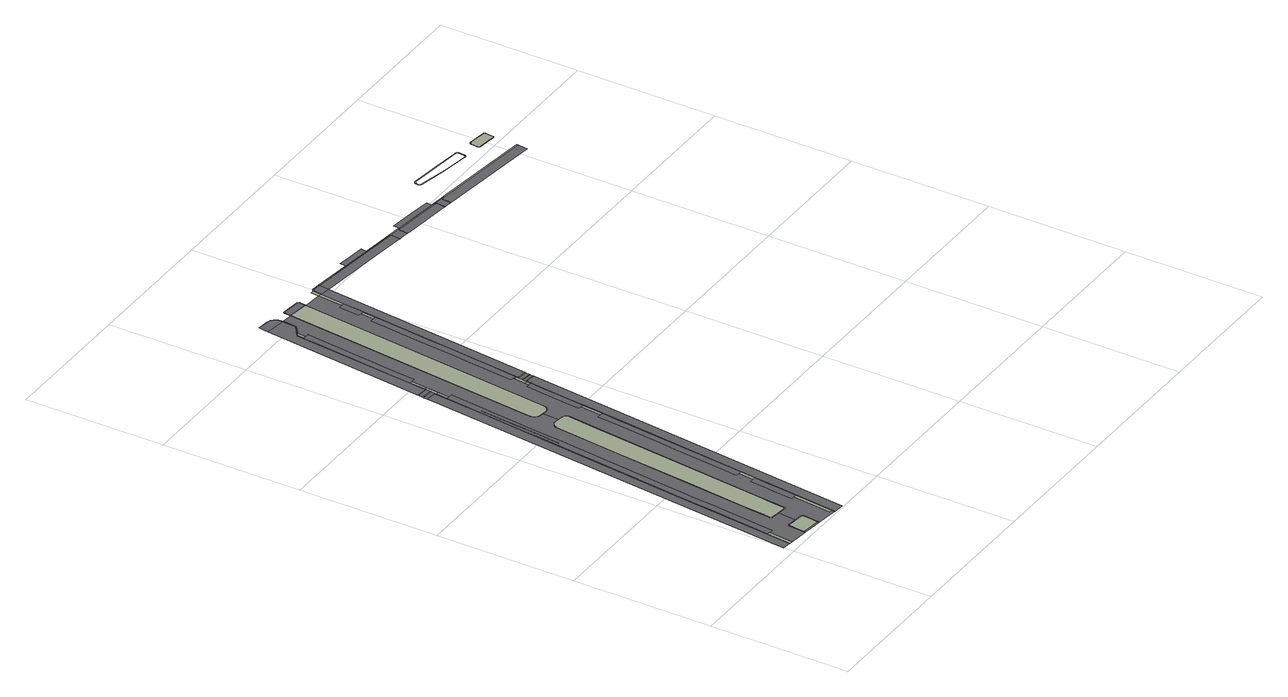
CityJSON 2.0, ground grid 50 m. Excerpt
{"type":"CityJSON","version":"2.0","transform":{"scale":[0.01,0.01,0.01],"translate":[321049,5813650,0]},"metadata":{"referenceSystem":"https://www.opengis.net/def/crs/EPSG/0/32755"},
"CityObjects":{
"road1":{"type":"Road","geometry":[{"type":"MultiSurface","lod":"2","boundaries":[[[0,1,2,3]],[[4,5,6,7,8,9]],[[10,11,6,5]],[[12,13,11,14,15,16,17,18,19,20,21,22,23,24,25,26,27,28,29,30,31,32,33,34,35,36,37,38,39,40,41,42,43,44,45,46,47,48,49,50,51,8,7,6,52,53,54,55,56,57,58,59,60,61,62,63,64,65,66,67,68,69,70,71,72,73,74,75,76,77,78,79,80,81,82,83,84,85,86,87,88,89,90,91,92,93,94,95,96]],[[97,98,14,11,10]],[[94,92,91,88,86,85,99,83,100,101,102,103,104,105,106,78,76,107,74,72,71,70,108,109,110,111,61,112,113,114,54,52,6,11,13,96]],[[115,116,117,118,119,120,121,122,123,124,125,126,127,128,129,130,131,132,133,134,135,136,137,138,139,140,141,142,143,144,145,146,147,148,149,150,151,152,153,154,155,156,157,158,159,160,161,162,163,164,165,166,167,168,169,170,171,172,173,174,175,176,177,178,179,180,181,182,183,184,185,186]],[[187,188,189,190,191]],[[192,193,187,194]],[[195,196,197,194,187,191]],[[185,184,182,181,179,198,177,176,199,200,201,202,203,204,205,171,170,169,168,167,165,164,163,162,160,158,206,154,207,150,148,146,144,142,208,209,210,211,212,213,214,215,216,217,218,219,220,221,222,223,224,225,226,227,228,229,230,231,232,186]],[[233,234,232,231,230,229,228,227,226,235,236,237,238,239,240,241,115,186]],[[242,243,244,245,246,247,248,249,250,251,252,253,254,255,256,257,258,259,260,261,262,263,264,0,3,265,266,267,268,269,270,271,272]],[[273,274,275,276,277,192,194,278,279,280]],[[281,282,256,255,254,253,252,251,250,249,248,247,246,245,244,243,242,272,271,270,269,268,267,266,265,3,2,283,284,285,286,287,288,289,290,291,292,293,294,295,296,297,298,299,300,301,302,303],[304,305,304,306,307,308,309,310,311,310,309,308,307,306]],[[312,280,279,278,194,197,196,195,313]],[[314,315,273,280]],[[295,294,293,292,291,290,289,288,287,286,285,284,283,2,1,4,9,8,51,50,316,49,317,48,318,47,319,46,320,45,321,44,322,43,323,42,324,41,325,40,326,39,327,38,328,37,329,36,35,34,330,129,128,127,126,125,124,123,122,121,120,119,118,117,116,115,241,240,239,238,237,331,236,235,332,333,334,335,336,337,338,339,340,341,342,343,344,345,346,347,348,349,350,351,352,353,354,355,356,357,358,359,360,361,362,363,364,365,366,367,368,369,370,371,372,373,374,375,376,377,378,379,380,381,382,383,384,385,386,387,388,389,390,391,392,393,394,395,282,281,303,302,301,300,299,298,297,296]],[[396,397,398,212,211,210,209,208,142,141,399]],[[400,401,402,403,404,405,406,407,408,409,410,411,412,413,414,415,416,417,418,419,420,421,422,423,424,425,426,427,428,429,430,431,432,433,434,435,436,437,438,349,348,439,440,441,442,443,444,445,446,447,448,449,450,451,452,453,454,455,456,457,398,397,396,399,458,140,459,139,138,137,136,135,134,133,132,131,130,129,330,33,460,32,31,461,30,462,29,463,28,464,27,465,26,466,25,467,24,468,23,469,22,470,21,471,20,472,19,473,18,474,17,475,16,98,97,189,188,187,193,192,277,276,275,274,273,315,476,477,478,479,480,481,482,483,484,485,486,487,488,489,490]],[[263,262,261,260,259,258,491,492,493,494,495,496,497,498,499,500,501,502,503,504,505,506,507,508,509,510,511,512,513,514,515,516,517,518,519,264]],[[520,521,522,523,524,486,485,484,483,482,481,480,479,478,477,476,315,314,525,526,527,528,529]],[[530,531,532,533,534,535,314,280,312,536,537,538,524,539,540,541,542]],[[539,524,523,522,521,520,529,528,527,526,525,314,535,534,533,532,531,530,542,541,540]],[[346,543,344,343,341,340,338,337,335,334,332,235,226,225,224,223,222,221,220,347]],[[220,219,439,348,347]],[[544,545,546,547,548,549,364,363,362,361,360,359,358,357,356,355,354,353,352,350,550]],[[350,349,438,551,550]],[[552,553,554,555,556,557]],[[455,454,452,451,450,448,447,445,444,558,442,441,439,219,218,217,216,215,214,213,212,398,456]],[[559,560,555,554]],[[559,554,553,552,517,516,561,562,563,564,565,566,567,568,569,570,571,572,573,574,575,576,577,578,579,580,581,582,583]],[[584,537,536,312,313,195,191,190,585,586,587,588,589,590,591,592,593,594,595,596]],[[395,257,256,282]],[[582,581,580,579,578,577,576,575,574,573,572,571,570,569,568,567,566,565,564,563,562,561,516,515,514,513,512,511,510,509,508,507,506,505,504,503,502,501,500,499,498,497,496,495,494,493,492,491,258,257,597,598,599,583]],[[438,436,435,434,433,432,431,430,429,428,427,426,425,424,600,601,602,603,604,605,606,551]],[[556,555,560,607,608,609,610,611,612,613,614,615,616,617,618,619,620,621,622,623,624,625,626,627,557]],[[628,629,630,631,632,633,607,560,559,583,599,598,597,257,395,394,393,392,634]],[[635,636,637,638,639,640,641,642,643,644,645,646,647,648,649,650,651,652,653,626,625,624,623,622,621,620,619,618,617,616,615,614,613,612,611,610,609,608,607,633,632,631,630,629,628,634]],[[538,487,486,524]],[[392,391,654,634]],[[551,606,605,604,603,602,601,600,655,656,657,549,548,547,546,545,544,550]],[[653,652,651,650,649,648,647,646,645,644,643,642,641,640,639,638,637,636,635,658,659,660,661,662,663,664,627,626]],[[665,402,401,400,490,489,488,487,538,666,667,668]],[[668,667,666,538,537,584,596,669,670,671,672,665]],[[366,364,549,657,656,367]],[[595,673,665,672,671,670,669,596]],[[654,674,675,676,677,678,679,680,681,682,683,684,659,658,635,634]],[[402,665,673,403]],[[677,676,675,674,654,391,390,389,388,387,386,385,384,383,382,682,681,680,679,678]],[[673,685,686,687,688,687,404,403]],[[595,594,593,592,591,590,589,588,587,689,690,691,692,693,694,695,696,697,698,699,700,701,702,703,704,673]],[[673,704,703,702,701,700,699,698,697,696,695,694,693,692,691,690,705,685]],[[687,706,405,404]],[[707,708,709,710,711,712,713,714,715,716,717,718,719,720,721,722,723,724,687]],[[725,726,718,717,716,715,714,713,712,711,710,709,708,707,688,686,727]],[[686,685,705,727]],[[684,683,682,382,381]],[[684,728,729,730,731,663,662,661,660,659]],[[732,733,417,416,415,414,413,412,411,410,409,408,407,406,405,706,734,735,736,737,738,739,740,741,742,743]],[[380,379,378,377,376,375,374,373,372,371,370,369,368,731,730,729,728,684,381]],[[744,745,746,747,748,749,750,751,752,753,754,755,664,663]],[[731,756,757,758,759,760,761,762,763,764,765,766,767,754,753,752,751,750,749,748,747,746,745,744,663]],[[768,769,733,732,743,742,741,740,739,738,737,736,735,734,706,687,724,770]],[[600,424,423,771,655]],[[724,723,722,721,720,719,772,773,774,775,770]],[[776,656,655,777]],[[655,771,778,779,780,781,782,783,784,785,786,787,788,789,790,791,792,793,794,795,796,797,798,799,800,801,802,803,804,367,656,776,805,806,807,808,809,810,811,812,813,777]],[[813,812,811,810,809,808,807,806,805,776,777]],[[769,418,417,733]],[[420,419,418,769,768,770,775,774,814,421]],[[421,814,815,422]],[[815,814,774,773]],[[816,422,815,817,818,819,820,821,822,823,824,825,826,827,828,829,830]],[[828,827,826,825,824,823,822,821,820,819,818,817,815,773,831,832,833,834,829]],[[835,836,837,838,839,834,833,832,831,773,772]],[[829,840,841,842,843,844,845,846,847,848,849,850,851,852,853,854,855,856,857,858,859,860,861,862,863,864,865,866,867,830]],[[834,839,838,837,836,835,859,858,857,856,855,854,853,852,851,850,849,848,847,846,845,844,843,842,841,840,829]]],"semantics":{"surfaces":[{"type":"AuxiliaryTrafficArea","function":"1700","surfaceMaterial":4},{"type":"AuxiliaryTrafficArea","function":"1220","surfaceMaterial":3},{"type":"TrafficArea","function":"2","surfaceMaterial":2},{"type":"AuxiliaryTrafficArea","function":"1400","surfaceMaterial":5},{"type":"AuxiliaryTrafficArea","function":"1220","surfaceMaterial":4},{"type":"AuxiliaryTrafficArea","function":"1400","surfaceMaterial":10},{"type":"TrafficArea","function":"7","surfaceMaterial":3},{"type":"TrafficArea","function":"7","surfaceMaterial":4},{"type":"TrafficArea","function":"1","surfaceMaterial":3},{"type":"TrafficArea","function":"1"},{"type":"AuxiliaryTrafficArea","function":"1700","surfaceMaterial":3}],"values":[0,1,2,1,1,3,1,4,0,4,5,1,4,6,6,7,0,8,1,8,2,6,4,7,4,1,4,4,0,4,0,9,2,0,4,4,9,0,4,0,0,5,2,6,7,1,4,4,0,6,0,4,8,0,4,8,10,0,4,6,0,2,4,4,1,2,5,1,2,0,6,0,4,0,4,2,0,4]}}]},
"road2":{"type":"Road","geometry":[{"type":"MultiSurface","lod":"2","boundaries":[[[868,869,870,871,872,873,874,875]],[[873,872,871,870,869,860,859,876,877]],[[876,859,835,878]],[[835,772,879,880,881,882,883,884,885,878]],[[885,884,883,882,881,880,886,887,888,889,890,891,892,893,894,895,896,897,898,876,878]],[[899,900,901,902,903,904,905,906,907,908,893,892,891,890,889,888,887]],[[876,898,897,896,895,894,893,908,909,910,911,912,913,914,915,916,917,877]],[[916,915,914,913,912,911,910,909,908,907,906,905,904,903,902,901,918,919,920,921,922,923,924,925]],[[926,927,916,925]],[[916,927,928,929,930,931,932,933,917]],[[924,923,922,921,920,919,918,934,935,936,937,938,939,940,941,942,943,944,926,925]],[[945,946,947,933,932,931,930,929]],[[944,943,942,941,940,939,938,937,936,935,948,949,950,951,952,953,954,955,956,957,958,959,960,961,962,927,926]],[[927,962,961,960,963,964,928]],[[965,966,967,968,969,970,971,972,973,974,975,976,977,978,963,960,959,958,957,956,955,954,953,952,951,950,949,948,979]],[[980,981,982,983,984,985,986,978,977,976,975,974,973,972,971,970,969,968,967,966,987]],[[963,978,988,989,990,991,964]],[[992,993,986,985,984,983,982,981,980,987,994]],[[989,988,978,986,993,992]],[[995,996,997,998,999,1000,1001,1002,1003,1004,1005,1006,1007,1008,1009,1010,1011,1012,1013,1014,1015,1016,1017,1018,1019,1020,1021,1022,1023,1024,1025,1026,1027,1028,1029,1030,1031,1032,1033,1034,1035,1036,1037,1038,1039,1040,1041,1042,1043,1044,1045,1046,1047,1048,1049,1050,1051,1052,1053,1054,1055,1056,1057,1058,1059,1060,1061,1062,1063,1064,1065,1066,1067,1068,1069,1070,1071,1072,1073,1074,1075,1076,1077,1078,1079,1080,1081,1082,1083,1084,1085,1086,1087,1088,1089,1090,1091,1092,1093,1094,1095,1096,1097,1098,1099,1100,1101,1102,1103,1104,1105,996,995,1106,1107,1108,1109,1110,1111,1112,1113,1114,1115,1116,1117,1118,1119,1120,1121,1122,1123,1124,1125,1126,1127,1128,1129,1130,1131,1132,1133,1134,1135,1136,1137,1138,1139,1140,1141,1142,1143,1144,1145,1146,1147,1148,1149,1150,1151,1152,1153,1154,1155,1156,1157,1158,1159,1160,1161,1162,1163,1164,1165,1166,1167,1168,1169,1170,1171,1172,1173,1174,1175,1176,1177,1178,1179,1180,1181]],[[1182,1183,1184,1185,1186,1187,1188,1189,1190,1191,1192,1193,1194,1195,1196,1197,1198,1199,1200,1201,1202,1203,1204,1205,1206,1207,1208,1209,1210,1211,1212,1213,1214,1215,1216,1217,1218,1219,1220,1221,1222,1223,1224,1225,1226,1227,1228,1229,1230,1231,1232,1233,1234,1235,1236,1237,1238,1239,1240,1241,1242,1243,1244,1245,1246,1247,1248,1249,1250,1251,1252,1253,1254,1255,1256,1257,1258,1259,1260,1261,1262,1263]],[[1264,1240,1239,1238,1237,1236,1235,1234,1233,1232,1231,1230,1229,1228,1227,1226,1225,1224,1223,1222,1221,1220,1219,1218,1217,1216,1215,1214,1213,1212,1211,1210,1209,1208,1207,1206,1205,1204,1203,1202,1201,1200,1199,1198,1197,1196,1195,1194,1193,1192,1191,1190,1189,1188,1187,1186,1185,1184,1183,1182,1263,1261,1260,1259,1258,1257,1256,1255,1254,1253,1252,1251,1250,1249,1248,1247,1246,1245,1244,1243,1241,1240,1264,1265,1266,1267,1268,1269,1270,1271,1272,1273,1274,1275,1276,1277,1278,1279,1280,1281,1282,1283,1284,1285,1286,1287,1288,1289,1290,1291,1292,1293,1294,1295,1296,1297,1298,1299,1300,1301,1302,1303,1304,1305,1306,1307,1308,1309,1310,1311,1312,1313,1314,1315,1316,1317,1318,1319,1320,1321,1322,1323,1324,1325,1326,1327,1328,1329,1330,1331,1332,1333,1334,1335,1336,1337,1338,1339,1340,1341,1342,1343,1344]]],"semantics":{"surfaces":[{"type":"TrafficArea","function":"7","surfaceMaterial":3},{"type":"AuxiliaryTrafficArea","function":"1700","surfaceMaterial":4},{"type":"AuxiliaryTrafficArea","function":"1220","surfaceMaterial":4},{"type":"TrafficArea","function":"2","surfaceMaterial":2},{"type":"TrafficArea","function":"1","surfaceMaterial":3},{"type":"AuxiliaryTrafficArea","function":"1220","surfaceMaterial":3},{"type":"AuxiliaryTrafficArea","function":"1400","surfaceMaterial":5}],"values":[0,1,2,3,2,4,1,2,2,1,3,0,2,1,4,2,1,3,2,5,6,5]}}]}
},
"vertices":[
[351,342,0],[456,330,0],[560,1213,0],[455,1223,0],[1129,254,0],[1149,252,0],[1156,315,0],[1147,317,0],[1136,318,0],[1134,294,0],[1845,174,0],[1852,237,0],[1885,535,0],[1864,353,0],[1862,236,0],[1871,235,0],[1884,350,0],[1935,802,0],[1934,810,0],[1933,813,0],[1932,818,0],[1930,823,0],[1928,827,0],[1925,832,0],[1923,836,0],[1919,840,0],[1916,844,0],[1912,847,0],[1909,850,0],[1904,853,0],[1900,855,0],[1894,857,0],[1891,859,0],[1881,861,0],[1259,931,0],[1249,930,0],[1246,929,0],[1239,927,0],[1235,926,0],[1230,923,0],[1226,921,0],[1221,917,0],[1218,914,0],[1214,910,0],[1211,907,0],[1208,902,0],[1205,898,0],[1203,893,0],[1201,889,0],[1200,883,0],[1198,876,0],[1149,433,0],[1169,431,0],[1218,874,0],[1219,878,0],[1219,879,0],[1220,882,0],[1221,886,0],[1223,889,0],[1225,892,0],[1227,895,0],[1229,898,0],[1232,901,0],[1235,903,0],[1238,905,0],[1241,907,0],[1245,908,0],[1248,909,0],[1252,910,0],[1255,910,0],[1259,911,0],[1878,841,0],[1879,841,0],[1881,840,0],[1884,840,0],[1885,839,0],[1887,839,0],[1888,838,0],[1889,838,0],[1892,837,0],[1898,833,0],[1904,828,0],[1908,823,0],[1909,820,0],[1911,816,0],[1912,814,0],[1913,811,0],[1914,810,0],[1914,808,0],[1914,807,0],[1915,804,0],[1915,803,0],[1915,802,0],[1915,800,0],[1915,798,0],[1915,795,0],[1885,537,0],[1865,172,0],[1872,235,0],[1911,817,0],[1907,823,0],[1905,826,0],[1903,829,0],[1900,831,0],[1897,833,0],[1894,835,0],[1891,837,0],[1885,840,0],[1253,910,0],[1246,908,0],[1240,906,0],[1234,902,0],[1225,893,0],[1222,887,0],[1220,881,0],[1351,2318,0],[1307,1941,0],[1274,1643,0],[1273,1634,0],[1275,1624,0],[1277,1615,0],[1281,1606,0],[1287,1598,0],[1293,1591,0],[1301,1585,0],[1309,1581,0],[1318,1578,0],[1328,1576,0],[1635,1539,0],[1646,1538,0],[1948,1505,0],[1958,1505,0],[1969,1507,0],[1979,1510,0],[1988,1515,0],[1996,1522,0],[2003,1530,0],[2009,1539,0],[2013,1549,0],[2015,1559,0],[2049,1858,0],[2092,2241,0],[2072,2242,0],[2029,1860,0],[1995,1561,0],[1994,1558,0],[1993,1554,0],[1992,1551,0],[1991,1548,0],[1989,1545,0],[1987,1542,0],[1985,1539,0],[1983,1536,0],[1980,1534,0],[1977,1532,0],[1974,1530,0],[1971,1528,0],[1967,1527,0],[1964,1526,0],[1960,1526,0],[1957,1525,0],[1953,1525,0],[1950,1525,0],[1638,1559,0],[1330,1596,0],[1327,1596,0],[1324,1597,0],[1322,1597,0],[1320,1598,0],[1317,1599,0],[1317,1600,0],[1314,1601,0],[1309,1604,0],[1304,1609,0],[1300,1615,0],[1296,1621,0],[1296,1623,0],[1295,1625,0],[1294,1627,0],[1294,1629,0],[1294,1630,0],[1293,1634,0],[1293,1635,0],[1293,1637,0],[1294,1641,0],[1327,1939,0],[1371,2314,0],[2630,207,0],[2617,90,0],[2616,87,0],[2636,85,0],[2650,205,0],[2688,1604,0],[2530,220,0],[2789,1592,0],[2932,2658,0],[2871,2132,0],[2809,1590,0],[1295,1627,0],[1297,1620,0],[1299,1617,0],[1300,1613,0],[1303,1611,0],[1305,1608,0],[1308,1605,0],[1311,1603,0],[1971,1529,0],[1982,1536,0],[2072,2243,0],[2107,2541,0],[2840,8926,0],[2967,9927,0],[2969,9959,0],[2963,9995,0],[2958,10024,0],[2947,10054,0],[2932,10084,0],[2912,10110,0],[2886,10131,0],[2840,10145,0],[2446,10193,0],[2442,10193,0],[2386,10178,0],[2336,10149,0],[2294,10109,0],[2263,10060,0],[2254,10032,0],[2245,10004,0],[1985,7744,0],[1635,4634,0],[1405,2621,0],[1405,2620,0],[1371,2323,0],[1371,2317,0],[1371,2320,0],[2234,10034,0],[2226,10010,0],[2226,10006,0],[1966,7746,0],[1616,4636,0],[1385,2623,0],[1351,2325,0],[988,6013,0],[1056,6611,0],[1125,7210,0],[1194,7808,0],[1262,8407,0],[1331,9005,0],[1400,9604,0],[1468,10203,0],[1537,10801,0],[1606,11400,0],[1674,11998,0],[1743,12597,0],[1812,13195,0],[1880,13792,0],[1887,13791,0],[1933,14198,0],[1913,14200,0],[1720,12506,0],[1375,9506,0],[1110,7201,0],[820,4646,0],[455,1391,0],[331,344,0],[439,1225,0],[507,1823,0],[576,2422,0],[644,3020,0],[713,3619,0],[782,4217,0],[850,4816,0],[919,5414,0],[2871,3209,0],[2739,3223,0],[2678,2695,0],[2617,2160,0],[2556,1619,0],[2851,2134,0],[2913,2668,0],[2974,3199,0],[2128,13769,0],[1991,13782,0],[687,1200,0],[755,1798,0],[824,2397,0],[893,2995,0],[961,3594,0],[1030,4192,0],[1099,4791,0],[1167,5390,0],[1236,5988,0],[1305,6587,0],[1373,7185,0],[1442,7784,0],[1511,8382,0],[1579,8981,0],[1648,9579,0],[1716,10178,0],[1785,10776,0],[1854,11375,0],[1922,11973,0],[1991,12572,0],[2060,13170,0],[1499,9492,0],[1497,9470,0],[1511,9593,0],[1579,10191,0],[1648,10790,0],[1717,11388,0],[1786,11987,0],[1844,12492,0],[2994,3197,0],[2933,2665,0],[3037,3751,0],[2935,3764,0],[1199,881,0],[1200,886,0],[1202,891,0],[1204,895,0],[1207,901,0],[1209,904,0],[1213,909,0],[1215,912,0],[1220,917,0],[1222,918,0],[1229,923,0],[1231,924,0],[1238,927,0],[1240,927,0],[1573,895,0],[2226,10008,0],[2244,10066,0],[2245,10068,0],[2245,10069,0],[2277,10120,0],[2278,10121,0],[2279,10122,0],[2322,10164,0],[2324,10165,0],[2325,10166,0],[2377,10195,0],[2378,10196,0],[2380,10197,0],[2437,10212,0],[2441,10213,0],[2444,10213,0],[2448,10213,0],[2645,10189,0],[2683,10769,0],[2506,10791,0],[2505,10791,0],[2503,10792,0],[2502,10792,0],[2448,10814,0],[2446,10816,0],[2443,10818,0],[2410,10855,0],[2383,10885,0],[2381,10889,0],[2361,10933,0],[2360,10937,0],[2345,11002,0],[2345,11006,0],[2345,11045,0],[2345,11057,0],[2345,11058,0],[3399,20404,0],[3024,20447,0],[2986,19997,0],[2985,19994,0],[2982,19971,0],[2981,19967,0],[2980,19963,0],[2978,19959,0],[2975,19954,0],[2965,19936,0],[2963,19933,0],[2960,19929,0],[2957,19926,0],[2953,19922,0],[2654,19691,0],[2621,19398,0],[2756,19386,0],[2688,18789,0],[2619,18191,0],[2551,17594,0],[2483,16999,0],[2415,16402,0],[2347,15804,0],[2279,15207,0],[2152,15219,0],[2087,14639,0],[2043,14249,0],[2043,14239,0],[2037,14186,0],[2860,8923,0],[2987,9925,0],[2989,9957,0],[2126,2539,0],[3694,11518,0],[3753,12020,0],[3877,12006,0],[3893,12145,0],[3939,12554,0],[3944,12600,0],[3818,12618,0],[3879,13153,0],[3941,13699,0],[4005,14255,0],[4067,14798,0],[4131,15355,0],[4193,15899,0],[4257,16455,0],[4319,16999,0],[4382,17554,0],[4447,18120,0],[4572,18105,0],[4628,18587,0],[4502,18603,0],[4594,19362,0],[4717,19348,0],[4821,20241,0],[4162,20316,0],[3100,10975,0],[3090,10926,0],[3081,10900,0],[3080,10897,0],[3057,10855,0],[3055,10852,0],[3012,10807,0],[3009,10804,0],[2951,10771,0],[2948,10770,0],[2911,10758,0],[2867,10747,0],[2864,10747,0],[2863,10747,0],[2860,10747,0],[2842,10165,0],[2844,10165,0],[2845,10165,0],[2892,10150,0],[2896,10148,0],[2898,10146,0],[2925,10125,0],[2926,10124,0],[2927,10123,0],[2948,10096,0],[2949,10094,0],[2950,10093,0],[2965,10062,0],[2977,10031,0],[2977,10029,0],[2978,10027,0],[2983,9998,0],[2989,9962,0],[2989,9960,0],[2068,2027,0],[2021,1615,0],[1890,859,0],[1899,856,0],[1901,855,0],[1908,851,0],[1910,849,0],[1915,845,0],[1918,843,0],[1922,838,0],[1924,834,0],[1927,830,0],[1929,825,0],[1931,821,0],[1933,816,0],[1934,811,0],[1934,809,0],[1887,373,0],[2802,3781,0],[2871,4386,0],[2941,4993,0],[3011,5598,0],[3081,6211,0],[3151,6815,0],[3220,7421,0],[3291,8033,0],[3360,8638,0],[3427,9216,0],[3557,9202,0],[3645,9962,0],[3516,9977,0],[3576,10491,0],[3635,11001,0],[1913,14203,0],[1912,14206,0],[1912,14209,0],[1911,14212,0],[1910,14215,0],[1909,14218,0],[1907,14220,0],[1906,14223,0],[1904,14226,0],[1902,14229,0],[1900,14231,0],[1897,14234,0],[1894,14236,0],[1892,14238,0],[1889,14240,0],[1886,14242,0],[1882,14244,0],[1879,14245,0],[1876,14247,0],[1872,14248,0],[1869,14249,0],[1865,14250,0],[1861,14251,0],[1857,14252,0],[1854,14252,0],[1569,14284,0],[1524,14256,0],[665,6276,0],[30,378,0],[3456,7396,0],[3526,8008,0],[3535,8083,0],[3595,8613,0],[3661,9191,0],[3107,4358,0],[3177,4968,0],[3246,5573,0],[3317,6186,0],[3386,6790,0],[3400,6788,0],[3331,6184,0],[3261,5571,0],[3191,4967,0],[3122,4356,0],[3052,3749,0],[3555,8081,0],[3768,9947,0],[3748,9950,0],[3675,9189,0],[3609,8611,0],[3539,8007,0],[3469,7394,0],[2440,10213,0],[2457,10832,0],[2425,10868,0],[2399,10898,0],[2379,10941,0],[2365,11006,0],[2365,11043,0],[2510,10810,0],[2862,10767,0],[1543,14429,0],[1585,14424,0],[1588,14447,0],[1591,14470,0],[1594,14493,0],[1551,14498,0],[2895,10148,0],[1951,14406,0],[1953,14428,0],[1571,14304,0],[1857,14272,0],[1860,14271,0],[1865,14271,0],[1869,14270,0],[1874,14268,0],[1878,14267,0],[1883,14265,0],[1887,14264,0],[1892,14262,0],[1896,14259,0],[1900,14257,0],[1904,14254,0],[1907,14251,0],[1911,14248,0],[1914,14245,0],[1917,14242,0],[1920,14238,0],[1922,14234,0],[1925,14230,0],[1927,14226,0],[1929,14222,0],[1930,14218,0],[3769,9947,0],[3016,42,0],[4367,12094,0],[4371,12127,0],[4126,12157,0],[4103,12160,0],[4080,12160,0],[4058,12159,0],[4039,12154,0],[4031,12150,0],[4024,12145,0],[4018,12133,0],[3824,10434,0],[1933,14204,0],[1932,14209,0],[1931,14213,0],[3080,10977,0],[3070,10932,0],[3062,10907,0],[3040,10865,0],[2998,10821,0],[2942,10789,0],[2906,10778,0],[1974,14624,0],[1972,14621,0],[1969,14619,0],[1966,14616,0],[1963,14614,0],[1960,14612,0],[1957,14610,0],[1953,14609,0],[1950,14607,0],[1946,14606,0],[1943,14605,0],[1939,14603,0],[1935,14602,0],[1931,14602,0],[1927,14601,0],[1923,14600,0],[1919,14600,0],[1915,14600,0],[1912,14600,0],[1605,14634,0],[1563,14598,0],[1984,14644,0],[1984,14641,0],[1983,14638,0],[1981,14634,0],[1979,14631,0],[1977,14628,0],[1985,14647,0],[1964,14648,0],[1964,14644,0],[1962,14640,0],[1959,14637,0],[1956,14634,0],[1952,14631,0],[1947,14628,0],[1942,14626,0],[1940,14625,0],[1937,14624,0],[1934,14623,0],[1931,14622,0],[1928,14621,0],[1924,14621,0],[1921,14620,0],[1918,14620,0],[1915,14620,0],[1910,14620,0],[1608,14653,0],[2050,15230,0],[4142,20319,0],[3418,20402,0],[2365,11057,0],[2523,19658,0],[2662,19764,0],[2921,19962,0],[2931,19979,0],[2935,20001,0],[2973,20453,0],[2253,20536,0],[3982,11995,0],[3807,10463,0],[3865,10975,0],[3924,11488,0],[3827,10461,0],[3884,10973,0],[3942,11486,0],[3999,11993,0],[3998,12134,0],[2030,15232,0],[2099,15828,0],[2167,16425,0],[2235,17022,0],[2303,17619,0],[2371,18215,0],[2439,18812,0],[2507,19409,0],[2516,19408,0],[2542,19647,0],[2657,19723,0],[4018,12315,0],[4021,12337,0],[4044,12544,0],[4044,12543,0],[4372,12138,0],[4373,12147,0],[4128,12177,0],[4104,12179,0],[4079,12180,0],[4056,12179,0],[4053,12178,0],[4034,12174,0],[4031,12173,0],[4028,12171,0],[4014,12162,0],[4011,12160,0],[4009,12157,0],[4007,12155,0],[4000,12143,0],[3999,12140,0],[4387,12275,0],[4049,12586,0],[4044,12539,0],[4049,12519,0],[4050,12515,0],[4051,12513,0],[4053,12510,0],[4069,12495,0],[4072,12493,0],[4075,12491,0],[4097,12482,0],[4100,12481,0],[4131,12474,0],[4407,12446,0],[4409,12465,0],[4135,12494,0],[4104,12500,0],[4083,12510,0],[4071,12521,0],[4064,12542,0],[4393,12321,0],[4402,12403,0],[4390,12296,0],[2944,19942,0],[2960,19969,0],[2964,19998,0],[3003,20449,0],[4697,18089,0],[4684,18091,0],[4064,12584,0],[4126,13127,0],[4189,13671,0],[4253,14226,0],[4316,14771,0],[4379,15325,0],[4442,15871,0],[4506,16426,0],[4569,16971,0],[4633,17525,0],[2977,20496,0],[2976,20559,0],[2969,20608,0],[2950,20645,0],[2929,20685,0],[2896,20722,0],[2855,20762,0],[2817,20785,0],[2764,20811,0],[2722,20826,0],[2297,20875,0],[2266,20635,0],[3003,20450,0],[3007,20495,0],[3006,20561,0],[2998,20617,0],[2977,20659,0],[2954,20702,0],[2918,20742,0],[2873,20786,0],[2831,20812,0],[2776,20839,0],[2728,20856,0],[2301,20904,0],[4753,18572,0],[4739,18573,0],[4802,18947,0],[4162,20317,0],[5308,20185,0],[4950,20226,0],[4847,19334,0],[4854,19333,0],[3420,20420,0],[4143,20329,0],[4187,20539,0],[4191,20568,0],[4191,20571,0],[4190,20575,0],[4189,20578,0],[4180,20600,0],[4178,20603,0],[4176,20606,0],[4157,20625,0],[4155,20627,0],[4152,20628,0],[4149,20629,0],[4146,20630,0],[3665,20685,0],[3489,20705,0],[3485,20705,0],[3482,20705,0],[3458,20696,0],[3455,20695,0],[3453,20693,0],[3437,20679,0],[3435,20677,0],[3433,20674,0],[3432,20671,0],[3431,20668,0],[3427,20648,0],[3423,20622,0],[3443,20619,0],[3447,20645,0],[3451,20665,0],[3466,20678,0],[3488,20686,0],[4144,20610,0],[4162,20592,0],[4171,20570,0],[4167,20541,0],[4827,19336,0],[4930,20228,0],[4857,20542,0],[4957,20465,0],[4957,20466,0],[4957,20467,0],[4958,20467,0],[4965,20497,0],[4965,20499,0],[4966,20500,0],[4966,20502,0],[4967,20503,0],[4983,20530,0],[4984,20531,0],[4985,20532,0],[4986,20533,0],[4950,20535,0],[4977,20463,0],[4984,20492,0],[5001,20519,0],[5012,20531,0],[5345,20529,0],[5109,20556,0],[5072,20558,0],[5050,20552,0],[5028,20543,0],[4997,20545,0],[4998,20545,0],[4999,20546,0],[5000,20547,0],[5017,20559,0],[5018,20560,0],[5019,20560,0],[5020,20561,0],[5041,20570,0],[5042,20571,0],[5043,20571,0],[5044,20571,0],[5066,20577,0],[5068,20578,0],[5070,20578,0],[5071,20578,0],[5073,20578,0],[5110,20575,0],[5111,20575,0],[5347,20549,0],[5350,20574,0],[5114,20600,0],[5110,20600,0],[5098,20601,0],[5061,20602,0],[5037,20596,0],[4999,20580,0],[4969,20558,0],
[6749,20626,0],[6725,20419,0],[6725,20413,0],[7248,20351,0],[7765,20290,0],[7766,20302,0],[7790,20504,0],[7274,20565,0],[8910,20146,0],[8913,20174,0],[8908,20126,0],[8262,19846,0],[8911,19772,0],[8944,20088,0],[8943,20098,0],[8938,20110,0],[8931,20118,0],[8920,20123,0],[8926,19770,0],[8931,19769,0],[8964,20087,0],[8964,20091,0],[8962,20101,0],[8961,20105,0],[8956,20119,0],[8954,20122,0],[8945,20132,0],[8942,20134,0],[8939,20135,0],[8929,20141,0],[8925,20142,0],[8961,19766,0],[9020,19759,0],[9302,19727,0],[9337,20044,0],[9337,20047,0],[9341,20058,0],[9342,20061,0],[9349,20071,0],[9351,20074,0],[9355,20078,0],[9358,20080,0],[9363,20083,0],[9375,20089,0],[9378,20090,0],[9392,20093,0],[9397,20093,0],[9403,20094,0],[9406,20094,0],[9408,20118,0],[9322,19724,0],[9357,20041,0],[9360,20051,0],[9366,20060,0],[9373,20066,0],[9383,20071,0],[9394,20073,0],[9404,20074,0],[11205,19868,0],[11207,19889,0],[11210,19912,0],[11095,19925,0],[11093,19911,0],[10501,19980,0],[9429,20103,0],[9430,20116,0],[9325,19724,0],[11209,19508,0],[11242,19830,0],[11241,19834,0],[11240,19839,0],[11238,19845,0],[11236,19851,0],[11233,19856,0],[11228,19859,0],[11223,19862,0],[11218,19864,0],[11119,20125,0],[10528,20193,0],[9453,20317,0],[11228,19506,0],[11231,19529,0],[11262,19828,0],[11262,19833,0],[11260,19842,0],[11259,19846,0],[11254,19859,0],[11252,19862,0],[11250,19865,0],[11242,19874,0],[11239,19876,0],[11228,19882,0],[11222,19887,0],[11217,19887,0],[11212,19888,0],[11607,19845,0],[11609,19867,0],[11500,19474,0],[11501,19474,0],[11538,19792,0],[11538,19795,0],[11543,19809,0],[11551,19820,0],[11553,19822,0],[11555,19825,0],[11564,19832,0],[11575,19837,0],[11578,19838,0],[11591,19841,0],[11604,19842,0],[11607,19842,0],[11232,19505,0],[11557,19789,0],[11561,19800,0],[11567,19808,0],[11574,19814,0],[11584,19819,0],[11595,19821,0],[11605,19822,0],[11522,19472,0],[11838,19815,0],[15415,19406,0],[15418,19431,0],[11841,19840,0],[15413,19386,0],[11836,19796,0],[15371,19030,0],[14084,20716,0],[14043,20528,0],[14042,20521,0],[14041,20519,0],[14040,20514,0],[14039,20511,0],[14038,20508,0],[14038,20507,0],[14036,20505,0],[14035,20501,0],[14033,20498,0],[14032,20495,0],[14031,20495,0],[14030,20492,0],[14028,20489,0],[14027,20489,0],[14025,20486,0],[14023,20484,0],[14023,20483,0],[14021,20481,0],[14018,20479,0],[14018,20478,0],[14015,20476,0],[14013,20474,0],[14012,20474,0],[14010,20472,0],[14007,20470,0],[14006,20469,0],[14004,20468,0],[14001,20466,0],[14000,20466,0],[13997,20465,0],[13995,20463,0],[13994,20463,0],[13991,20462,0],[13988,20461,0],[13987,20461,0],[13984,20460,0],[13981,20459,0],[13980,20459,0],[13977,20458,0],[13974,20458,0],[13973,20458,0],[13970,20458,0],[13967,20457,0],[13966,20457,0],[13963,20457,0],[13960,20457,0],[13959,20457,0],[13957,20458,0],[13953,20458,0],[13951,20458,0],[12995,20590,0],[12994,20590,0],[11956,20803,0],[11949,20805,0],[11942,20807,0],[11936,20810,0],[11929,20813,0],[11923,20817,0],[11917,20821,0],[11912,20826,0],[11907,20831,0],[11903,20837,0],[11899,20843,0],[11896,20849,0],[11893,20856,0],[11891,20863,0],[11889,20870,0],[11889,20877,0],[11888,20884,0],[11889,20891,0],[11897,20966,0],[11898,20973,0],[11900,20980,0],[11902,20986,0],[11905,20993,0],[11908,20999,0],[11912,21005,0],[11917,21010,0],[11921,21015,0],[11927,21020,0],[11932,21024,0],[11938,21027,0],[11945,21030,0],[11951,21033,0],[11958,21035,0],[11965,21036,0],[11972,21037,0],[11979,21037,0],[11986,21036,0],[13036,20917,0],[13994,20807,0],[14001,20806,0],[14008,20804,0],[14014,20802,0],[14021,20799,0],[14027,20795,0],[14032,20791,0],[14038,20787,0],[14043,20782,0],[14047,20777,0],[14052,20771,0],[14055,20765,0],[14058,20759,0],[14061,20753,0],[14063,20746,0],[14064,20739,0],[14065,20732,0],[14065,20725,0],[14065,20718,0],[14085,20725,0],[14085,20733,0],[14084,20742,0],[14082,20751,0],[14080,20759,0],[14077,20767,0],[14073,20775,0],[14068,20782,0],[14063,20789,0],[14057,20796,0],[14051,20802,0],[14044,20807,0],[14037,20812,0],[14030,20817,0],[14022,20820,0],[14013,20823,0],[14005,20825,0],[13996,20827,0],[13039,20937,0],[11988,21056,0],[11979,21057,0],[11970,21057,0],[11962,21056,0],[11953,21054,0],[11945,21052,0],[11937,21049,0],[11929,21045,0],[11921,21040,0],[11914,21035,0],[11908,21030,0],[11902,21023,0],[11896,21016,0],[11891,21009,0],[11887,21002,0],[11884,20994,0],[11881,20985,0],[11879,20977,0],[11878,20968,0],[11869,20894,0],[11868,20885,0],[11869,20876,0],[11870,20867,0],[11871,20858,0],[11874,20850,0],[11877,20841,0],[11882,20833,0],[11886,20826,0],[11892,20819,0],[11898,20812,0],[11904,20806,0],[11911,20800,0],[11919,20796,0],[11927,20792,0],[11935,20788,0],[11944,20785,0],[11953,20783,0],[12992,20571,0],[13949,20438,0],[13957,20437,0],[13966,20437,0],[13975,20438,0],[13984,20439,0],[13993,20441,0],[14001,20444,0],[14009,20448,0],[14017,20453,0],[14024,20458,0],[14031,20463,0],[14038,20470,0],[14043,20477,0],[14048,20484,0],[14053,20492,0],[14056,20500,0],[14059,20508,0],[14061,20517,0],[14063,20526,0],[14807,20714,0],[14800,20715,0],[14793,20714,0],[14786,20714,0],[14779,20713,0],[14773,20711,0],[14766,20708,0],[14760,20706,0],[14754,20702,0],[14749,20698,0],[14743,20694,0],[14738,20689,0],[14734,20684,0],[14730,20678,0],[14727,20672,0],[14724,20666,0],[14721,20660,0],[14719,20653,0],[14718,20646,0],[14718,20639,0],[14696,20446,0],[14696,20439,0],[14696,20433,0],[14697,20426,0],[14698,20419,0],[14700,20412,0],[14702,20406,0],[14705,20400,0],[14709,20394,0],[14713,20388,0],[14718,20383,0],[14722,20378,0],[14728,20374,0],[14734,20370,0],[14740,20366,0],[14746,20363,0],[14752,20361,0],[14759,20359,0],[14766,20358,0],[15053,20322,0],[15370,20282,0],[15373,20282,0],[15377,20282,0],[15381,20282,0],[15384,20283,0],[15388,20284,0],[15391,20285,0],[15394,20287,0],[15397,20288,0],[15400,20290,0],[15403,20293,0],[15406,20295,0],[15408,20298,0],[15410,20301,0],[15412,20304,0],[15414,20307,0],[15415,20310,0],[15416,20314,0],[15417,20317,0],[15443,20552,0],[15449,20600,0],[15449,20601,0],[15449,20604,0],[15449,20608,0],[15449,20611,0],[15448,20614,0],[15447,20618,0],[15446,20621,0],[15444,20624,0],[15442,20627,0],[15440,20630,0],[15438,20632,0],[15435,20635,0],[15433,20637,0],[15430,20639,0],[15427,20641,0],[15424,20642,0],[15420,20643,0],[15417,20644,0],[15414,20645,0],[15093,20685,0],[15019,20694,0],[15463,20550,0],[15469,20598,0],[15469,20604,0],[15469,20609,0],[15468,20614,0],[15467,20619,0],[15466,20624,0],[15464,20629,0],[15462,20634,0],[15459,20638,0],[15456,20642,0],[15452,20646,0],[15449,20650,0],[15445,20653,0],[15440,20656,0],[15436,20658,0],[15431,20661,0],[15426,20662,0],[15421,20664,0],[15416,20665,0],[15095,20705,0],[15021,20714,0],[14809,20734,0],[14800,20735,0],[14792,20734,0],[14783,20734,0],[14775,20732,0],[14767,20730,0],[14759,20727,0],[14751,20723,0],[14743,20719,0],[14736,20714,0],[14730,20709,0],[14724,20703,0],[14718,20696,0],[14713,20689,0],[14709,20682,0],[14705,20674,0],[14702,20666,0],[14700,20658,0],[14699,20650,0],[14698,20641,0],[14676,20449,0],[14676,20440,0],[14676,20431,0],[14677,20423,0],[14678,20414,0],[14681,20406,0],[14684,20398,0],[14688,20390,0],[14692,20383,0],[14697,20376,0],[14703,20369,0],[14709,20363,0],[14716,20358,0],[14723,20353,0],[14731,20348,0],[14738,20345,0],[14747,20342,0],[14755,20340,0],[14763,20338,0],[15050,20302,0],[15367,20263,0],[15373,20262,0],[15378,20262,0],[15383,20263,0],[15389,20263,0],[15394,20265,0],[15399,20267,0],[15404,20269,0],[15408,20271,0],[15413,20274,0],[15417,20278,0],[15421,20281,0],[15424,20285,0],[15427,20290,0],[15430,20294,0],[15432,20299,0],[15434,20304,0],[15436,20309,0],[15437,20314,0]
]}
